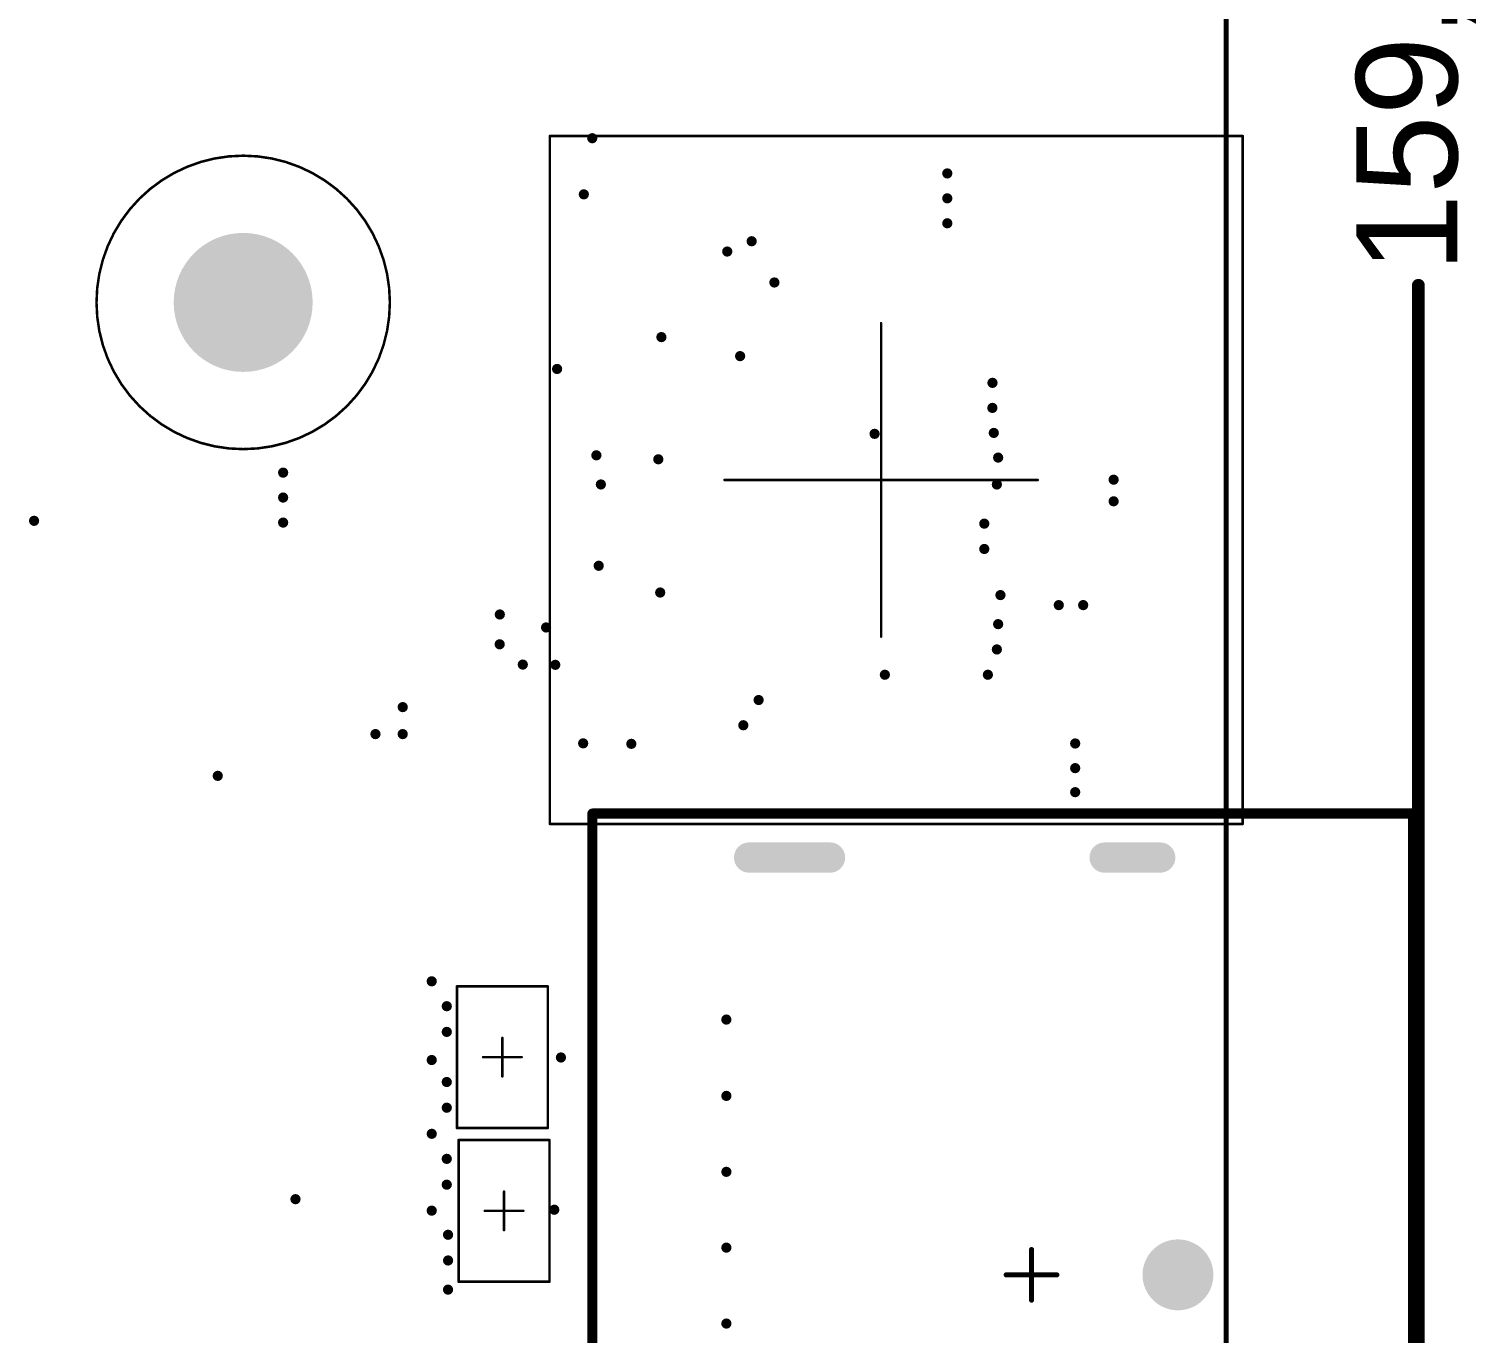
# Model space of a CAD drawing. Header units: inches. Extents: x -0.46 to 4.93, y -0.49 to 6.86.
# Drawn here: x 3.713 to 4.84, y 2.35 to 3.365 of the extents above; entities that cross this region are included whole.
import ezdxf

# ---------------------------------------------------------------- set-up
doc = ezdxf.new("R2010")
doc.units = ezdxf.units.IN
doc.header["$MEASUREMENT"] = 0
for name, color, linetype in [('Board', 6, 'Continuous'), ('Dimensions', 56, 'Continuous'), ('Pad Holes', 156, 'Continuous'), ('Top Courtyard', 56, 'Continuous'), ('Via Holes', 16, 'Continuous')]:
    doc.layers.add(name, color=color, linetype=linetype)
doc.styles.add('Arial', font='', dxfattribs={"height": 0.2})
doc.styles.get('Arial').set_extended_font_data('Arial')

# ---------------------------------------------------------------- blocks, each defined once
blk = doc.blocks.new('FP_47272_0001_MFG_200')
at = {"layer": 'Pad Holes'}
h = blk.add_hatch(color=7, dxfattribs=at)
edge = h.paths.add_edge_path()
edge.add_arc((-0.3248, 0.1569), 0.0118, 180, 360)
edge.add_line((-0.313, 0.1569), (-0.313, 0.2199))
edge.add_arc((-0.3248, 0.2199), 0.0118, 0, 180)
edge.add_line((-0.3366, 0.2199), (-0.3366, 0.1569))
h = blk.add_hatch(color=7, dxfattribs=at)
edge = h.paths.add_edge_path()
edge.add_arc((0.3248, 0.1569), 0.0118, 180, 360)
edge.add_line((0.3366, 0.1569), (0.3366, 0.2199))
edge.add_arc((0.3248, 0.2199), 0.0118, 0, 180)
edge.add_line((0.313, 0.2199), (0.313, 0.1569))
h = blk.add_hatch(color=7, dxfattribs=at)
edge = h.paths.add_edge_path()
edge.add_arc((-0.3248, -0.1002), 0.0118, 180, 360)
edge.add_line((-0.313, -0.1002), (-0.313, -0.0569))
edge.add_arc((-0.3248, -0.0569), 0.0118, 0, 180)
edge.add_line((-0.3366, -0.0569), (-0.3366, -0.1002))
h = blk.add_hatch(color=7, dxfattribs=at)
edge = h.paths.add_edge_path()
edge.add_arc((0.3248, -0.1002), 0.0118, 180, 360)
edge.add_line((0.3366, -0.1002), (0.3366, -0.0569))
edge.add_arc((0.3248, -0.0569), 0.0118, 0, 180)
edge.add_line((0.313, -0.0569), (0.313, -0.1002))
h = blk.add_hatch(color=7, dxfattribs=at)
edge = h.paths.add_edge_path()
edge.add_arc((0, -0.114), 0.0276, 0, 360)
at = {"layer": 'Top Courtyard'}
for points in [[(-0.3591, 0.3419, 0.00787, 0.00787, 0), (0.3591, 0.3419, 0.00787, 0.00787, 0)], [(-0.3591, 0.3419, 0.00787, 0.00787, 0), (-0.3591, -0.297, 0.00787, 0.00787, 0)], [(0.3591, 0.3419, 0.00787, 0.00787, 0), (0.3591, -0.297, 0.00787, 0.00787, 0)], [(0, 0.0197, 0.00394, 0.00394, 0), (0, -0.0197, 0.00394, 0.00394, 0)], [(-0.0197, 0, 0.00394, 0.00394, 0), (0.0197, 0, 0.00394, 0.00394, 0)], [(-0.3591, -0.297, 0.00787, 0.00787, 0), (0.3591, -0.297, 0.00787, 0.00787, 0)]]:
    blk.add_lwpolyline(points, format="xyseb", dxfattribs=at)
for points in [[(-0.361, 0.3419, 0.00394, 0.00394, 1), (-0.3571, 0.3419, 0.00394, 0.00394, 1)], [(-0.361, 0.3419, 0.00394, 0.00394, 1), (-0.3571, 0.3419, 0.00394, 0.00394, 1)], [(0.3571, 0.3419, 0.00394, 0.00394, 1), (0.361, 0.3419, 0.00394, 0.00394, 1)], [(0.3571, 0.3419, 0.00394, 0.00394, 1), (0.361, 0.3419, 0.00394, 0.00394, 1)], [(-0.001, 0.0197, 0.00197, 0.00197, 1), (0.001, 0.0197, 0.00197, 0.00197, 1)], [(-0.0207, 0, 0.00197, 0.00197, 1), (-0.0187, 0, 0.00197, 0.00197, 1)], [(0.0187, 0, 0.00197, 0.00197, 1), (0.0207, 0, 0.00197, 0.00197, 1)], [(-0.001, -0.0197, 0.00197, 0.00197, 1), (0.001, -0.0197, 0.00197, 0.00197, 1)], [(-0.361, -0.297, 0.00394, 0.00394, 1), (-0.3571, -0.297, 0.00394, 0.00394, 1)], [(-0.361, -0.297, 0.00394, 0.00394, 1), (-0.3571, -0.297, 0.00394, 0.00394, 1)], [(0.3571, -0.297, 0.00394, 0.00394, 1), (0.361, -0.297, 0.00394, 0.00394, 1)], [(0.3571, -0.297, 0.00394, 0.00394, 1), (0.361, -0.297, 0.00394, 0.00394, 1)]]:
    blk.add_lwpolyline(points, format="xyseb", close=True, dxfattribs=at)
blk = doc.blocks.new('TPD4E02B04DQAR_202')
at = {"layer": 'Top Courtyard'}
for points in [[(0.0551, 0.0354, 0.00197, 0.00197, 0), (-0.0551, 0.0354, 0.00197, 0.00197, 0)], [(-0.0551, -0.0354, 0.00197, 0.00197, 0), (-0.0551, 0.0354, 0.00197, 0.00197, 0)], [(0.0551, -0.0354, 0.00197, 0.00197, 0), (0.0551, 0.0354, 0.00197, 0.00197, 0)], [(0, -0.015, 0.00197, 0.00197, 0), (0, 0.015, 0.00197, 0.00197, 0)], [(0.015, 0, 0.00197, 0.00197, 0), (-0.015, 0, 0.00197, 0.00197, 0)], [(0.0551, -0.0354, 0.00197, 0.00197, 0), (-0.0551, -0.0354, 0.00197, 0.00197, 0)]]:
    blk.add_lwpolyline(points, format="xyseb", dxfattribs=at)
for points in [[(-0.0556, 0.0354, 0.000984, 0.000984, 1), (-0.0546, 0.0354, 0.000984, 0.000984, 1)], [(-0.0556, 0.0354, 0.000984, 0.000984, 1), (-0.0546, 0.0354, 0.000984, 0.000984, 1)], [(0.0546, 0.0354, 0.000984, 0.000984, 1), (0.0556, 0.0354, 0.000984, 0.000984, 1)], [(0.0546, 0.0354, 0.000984, 0.000984, 1), (0.0556, 0.0354, 0.000984, 0.000984, 1)], [(-0.0005, 0.015, 0.000984, 0.000984, 1), (0.0005, 0.015, 0.000984, 0.000984, 1)], [(-0.0155, 0, 0.000984, 0.000984, 1), (-0.0145, 0, 0.000984, 0.000984, 1)], [(0.0145, 0, 0.000984, 0.000984, 1), (0.0155, 0, 0.000984, 0.000984, 1)], [(-0.0005, -0.015, 0.000984, 0.000984, 1), (0.0005, -0.015, 0.000984, 0.000984, 1)], [(-0.0556, -0.0354, 0.000984, 0.000984, 1), (-0.0546, -0.0354, 0.000984, 0.000984, 1)], [(-0.0556, -0.0354, 0.000984, 0.000984, 1), (-0.0546, -0.0354, 0.000984, 0.000984, 1)], [(0.0546, -0.0354, 0.000984, 0.000984, 1), (0.0556, -0.0354, 0.000984, 0.000984, 1)], [(0.0546, -0.0354, 0.000984, 0.000984, 1), (0.0556, -0.0354, 0.000984, 0.000984, 1)]]:
    blk.add_lwpolyline(points, format="xyseb", close=True, dxfattribs=at)
blk = doc.blocks.new('TPD4E02B04DQAR_203')
at = {"layer": 'Top Courtyard'}
for points in [[(0.0551, 0.0354, 0.00197, 0.00197, 0), (-0.0551, 0.0354, 0.00197, 0.00197, 0)], [(-0.0551, -0.0354, 0.00197, 0.00197, 0), (-0.0551, 0.0354, 0.00197, 0.00197, 0)], [(0.0551, -0.0354, 0.00197, 0.00197, 0), (0.0551, 0.0354, 0.00197, 0.00197, 0)], [(0, -0.015, 0.00197, 0.00197, 0), (0, 0.015, 0.00197, 0.00197, 0)], [(0.015, 0, 0.00197, 0.00197, 0), (-0.015, 0, 0.00197, 0.00197, 0)], [(0.0551, -0.0354, 0.00197, 0.00197, 0), (-0.0551, -0.0354, 0.00197, 0.00197, 0)]]:
    blk.add_lwpolyline(points, format="xyseb", dxfattribs=at)
for points in [[(-0.0556, 0.0354, 0.000984, 0.000984, 1), (-0.0546, 0.0354, 0.000984, 0.000984, 1)], [(-0.0556, 0.0354, 0.000984, 0.000984, 1), (-0.0546, 0.0354, 0.000984, 0.000984, 1)], [(0.0546, 0.0354, 0.000984, 0.000984, 1), (0.0556, 0.0354, 0.000984, 0.000984, 1)], [(0.0546, 0.0354, 0.000984, 0.000984, 1), (0.0556, 0.0354, 0.000984, 0.000984, 1)], [(-0.0005, 0.015, 0.000984, 0.000984, 1), (0.0005, 0.015, 0.000984, 0.000984, 1)], [(-0.0155, 0, 0.000984, 0.000984, 1), (-0.0145, 0, 0.000984, 0.000984, 1)], [(0.0145, 0, 0.000984, 0.000984, 1), (0.0155, 0, 0.000984, 0.000984, 1)], [(-0.0005, -0.015, 0.000984, 0.000984, 1), (0.0005, -0.015, 0.000984, 0.000984, 1)], [(-0.0556, -0.0354, 0.000984, 0.000984, 1), (-0.0546, -0.0354, 0.000984, 0.000984, 1)], [(-0.0556, -0.0354, 0.000984, 0.000984, 1), (-0.0546, -0.0354, 0.000984, 0.000984, 1)], [(0.0546, -0.0354, 0.000984, 0.000984, 1), (0.0556, -0.0354, 0.000984, 0.000984, 1)], [(0.0546, -0.0354, 0.000984, 0.000984, 1), (0.0556, -0.0354, 0.000984, 0.000984, 1)]]:
    blk.add_lwpolyline(points, format="xyseb", close=True, dxfattribs=at)
blk = doc.blocks.new('MOUNTING_HOLE_M2_5_206')
at = {"layer": 'Pad Holes'}
h = blk.add_hatch(color=7, dxfattribs=at)
edge = h.paths.add_edge_path()
edge.add_arc((0, 0), 0.0541, 0, 360)
at = {"layer": 'Top Courtyard'}
for points in [[(0.1142, 0, 0.00197, 0.00197, 1), (-0.1142, 0, 0.00197, 0.00197, 1)], [(-0.1147, 0, 0.000984, 0.000984, 1), (-0.1137, 0, 0.000984, 0.000984, 1)], [(0.1137, 0, 0.000984, 0.000984, 1), (0.1147, 0, 0.000984, 0.000984, 1)]]:
    blk.add_lwpolyline(points, format="xyseb", close=True, dxfattribs=at)
blk = doc.blocks.new('104031_0811_787')
at = {"layer": 'Top Courtyard'}
for points in [[(-0.2677, 0.2579, 0.00197, 0.00197, 0), (-0.2677, -0.2815, 0.00197, 0.00197, 0)], [(-0.2677, 0.2579, 0.00197, 0.00197, 0), (0.2677, 0.2579, 0.00197, 0.00197, 0)], [(0.2677, 0.2579, 0.00197, 0.00197, 0), (0.2677, -0.2815, 0.00197, 0.00197, 0)], [(0, 0.122, 0.00197, 0.00197, 0), (0, 0, 0.00197, 0.00197, 0)], [(-0.122, 0, 0.00197, 0.00197, 0), (0, 0, 0.00197, 0.00197, 0)], [(0, 0, 0.00197, 0.00197, 0), (0.122, 0, 0.00197, 0.00197, 0)], [(0, 0, 0.00197, 0.00197, 0), (0, -0.122, 0.00197, 0.00197, 0)], [(-0.2677, -0.2815, 0.00197, 0.00197, 0), (0.2677, -0.2815, 0.00197, 0.00197, 0)]]:
    blk.add_lwpolyline(points, format="xyseb", dxfattribs=at)
for points in [[(-0.2682, 0.2579, 0.000984, 0.000984, 1), (-0.2672, 0.2579, 0.000984, 0.000984, 1)], [(-0.2682, 0.2579, 0.000984, 0.000984, 1), (-0.2672, 0.2579, 0.000984, 0.000984, 1)], [(0.2672, 0.2579, 0.000984, 0.000984, 1), (0.2682, 0.2579, 0.000984, 0.000984, 1)], [(0.2672, 0.2579, 0.000984, 0.000984, 1), (0.2682, 0.2579, 0.000984, 0.000984, 1)], [(-0.0005, 0.122, 0.000984, 0.000984, 1), (0.0005, 0.122, 0.000984, 0.000984, 1)], [(-0.1225, 0, 0.000984, 0.000984, 1), (-0.1216, 0, 0.000984, 0.000984, 1)], [(-0.0005, 0, 0.000984, 0.000984, 1), (0.0005, 0, 0.000984, 0.000984, 1)], [(-0.0005, 0, 0.000984, 0.000984, 1), (0.0005, 0, 0.000984, 0.000984, 1)], [(-0.0005, 0, 0.000984, 0.000984, 1), (0.0005, 0, 0.000984, 0.000984, 1)], [(-0.0005, 0, 0.000984, 0.000984, 1), (0.0005, 0, 0.000984, 0.000984, 1)], [(0.1216, 0, 0.000984, 0.000984, 1), (0.1225, 0, 0.000984, 0.000984, 1)], [(-0.0005, -0.122, 0.000984, 0.000984, 1), (0.0005, -0.122, 0.000984, 0.000984, 1)], [(-0.2682, -0.2815, 0.000984, 0.000984, 1), (-0.2672, -0.2815, 0.000984, 0.000984, 1)], [(-0.2682, -0.2815, 0.000984, 0.000984, 1), (-0.2672, -0.2815, 0.000984, 0.000984, 1)], [(0.2672, -0.2815, 0.000984, 0.000984, 1), (0.2682, -0.2815, 0.000984, 0.000984, 1)], [(0.2672, -0.2815, 0.000984, 0.000984, 1), (0.2682, -0.2815, 0.000984, 0.000984, 1)]]:
    blk.add_lwpolyline(points, format="xyseb", close=True, dxfattribs=at)

msp = doc.modelspace()

# ---------------------------------------------------------------- hatches: boundary and pattern name
at = {"layer": 'Via Holes'}
h = msp.add_hatch(color=7, dxfattribs=at)
edge = h.paths.add_edge_path()
edge.add_arc((4.1521, 3.2798), 0.004, 0, 360)
h = msp.add_hatch(color=7, dxfattribs=at)
edge = h.paths.add_edge_path()
edge.add_arc((4.4285, 3.2524), 0.004, 0, 360)
h = msp.add_hatch(color=7, dxfattribs=at)
edge = h.paths.add_edge_path()
edge.add_arc((4.1455, 3.2361), 0.004, 0, 360)
h = msp.add_hatch(color=7, dxfattribs=at)
edge = h.paths.add_edge_path()
edge.add_arc((4.4285, 3.233), 0.004, 0, 360)
h = msp.add_hatch(color=7, dxfattribs=at)
edge = h.paths.add_edge_path()
edge.add_arc((4.4285, 3.2136), 0.004, 0, 360)
h = msp.add_hatch(color=7, dxfattribs=at)
edge = h.paths.add_edge_path()
edge.add_arc((4.2762, 3.1996), 0.004, 0, 360)
h = msp.add_hatch(color=7, dxfattribs=at)
edge = h.paths.add_edge_path()
edge.add_arc((4.2572, 3.1916), 0.004, 0, 360)
h = msp.add_hatch(color=7, dxfattribs=at)
edge = h.paths.add_edge_path()
edge.add_arc((4.2939, 3.1675), 0.004, 0, 360)
h = msp.add_hatch(color=7, dxfattribs=at)
edge = h.paths.add_edge_path()
edge.add_arc((4.2059, 3.125), 0.004, 0, 360)
h = msp.add_hatch(color=7, dxfattribs=at)
edge = h.paths.add_edge_path()
edge.add_arc((4.2672, 3.1102), 0.004, 0, 360)
h = msp.add_hatch(color=7, dxfattribs=at)
edge = h.paths.add_edge_path()
edge.add_arc((4.1247, 3.1002), 0.004, 0, 360)
h = msp.add_hatch(color=7, dxfattribs=at)
edge = h.paths.add_edge_path()
edge.add_arc((4.4637, 3.0894), 0.004, 0, 360)
h = msp.add_hatch(color=7, dxfattribs=at)
edge = h.paths.add_edge_path()
edge.add_arc((4.4636, 3.0699), 0.004, 0, 360)
h = msp.add_hatch(color=7, dxfattribs=at)
edge = h.paths.add_edge_path()
edge.add_arc((4.3719, 3.0497), 0.004, 0, 360)
h = msp.add_hatch(color=7, dxfattribs=at)
edge = h.paths.add_edge_path()
edge.add_arc((4.4647, 3.0504), 0.004, 0, 360)
h = msp.add_hatch(color=7, dxfattribs=at)
edge = h.paths.add_edge_path()
edge.add_arc((4.1553, 3.033), 0.004, 0, 360)
h = msp.add_hatch(color=7, dxfattribs=at)
edge = h.paths.add_edge_path()
edge.add_arc((4.2035, 3.0299), 0.004, 0, 360)
h = msp.add_hatch(color=7, dxfattribs=at)
edge = h.paths.add_edge_path()
edge.add_arc((4.4681, 3.0312), 0.004, 0, 360)
h = msp.add_hatch(color=7, dxfattribs=at)
edge = h.paths.add_edge_path()
edge.add_arc((3.9114, 3.0195), 0.004, 0, 360)
h = msp.add_hatch(color=7, dxfattribs=at)
edge = h.paths.add_edge_path()
edge.add_arc((4.1588, 3.0103), 0.004, 0, 360)
h = msp.add_hatch(color=7, dxfattribs=at)
edge = h.paths.add_edge_path()
edge.add_arc((4.4671, 3.0103), 0.004, 0, 360)
h = msp.add_hatch(color=7, dxfattribs=at)
edge = h.paths.add_edge_path()
edge.add_arc((4.558, 3.014), 0.004, 0, 360)
h = msp.add_hatch(color=7, dxfattribs=at)
edge = h.paths.add_edge_path()
edge.add_arc((3.9114, 3.0001), 0.004, 0, 360)
h = msp.add_hatch(color=7, dxfattribs=at)
edge = h.paths.add_edge_path()
edge.add_arc((4.558, 2.9972), 0.004, 0, 360)
h = msp.add_hatch(color=7, dxfattribs=at)
edge = h.paths.add_edge_path()
edge.add_arc((3.7175, 2.982), 0.004, 0, 360)
h = msp.add_hatch(color=7, dxfattribs=at)
edge = h.paths.add_edge_path()
edge.add_arc((3.9114, 2.9806), 0.004, 0, 360)
h = msp.add_hatch(color=7, dxfattribs=at)
edge = h.paths.add_edge_path()
edge.add_arc((4.4573, 2.9798), 0.004, 0, 360)
h = msp.add_hatch(color=7, dxfattribs=at)
edge = h.paths.add_edge_path()
edge.add_arc((4.4573, 2.9601), 0.004, 0, 360)
h = msp.add_hatch(color=7, dxfattribs=at)
edge = h.paths.add_edge_path()
edge.add_arc((4.1571, 2.947), 0.004, 0, 360)
h = msp.add_hatch(color=7, dxfattribs=at)
edge = h.paths.add_edge_path()
edge.add_arc((4.205, 2.9262), 0.004, 0, 360)
h = msp.add_hatch(color=7, dxfattribs=at)
edge = h.paths.add_edge_path()
edge.add_arc((4.4699, 2.9242), 0.004, 0, 360)
h = msp.add_hatch(color=7, dxfattribs=at)
edge = h.paths.add_edge_path()
edge.add_arc((4.5153, 2.9164), 0.004, 0, 360)
h = msp.add_hatch(color=7, dxfattribs=at)
edge = h.paths.add_edge_path()
edge.add_arc((4.5343, 2.9164), 0.004, 0, 360)
h = msp.add_hatch(color=7, dxfattribs=at)
edge = h.paths.add_edge_path()
edge.add_arc((4.0801, 2.9091), 0.004, 0, 360)
h = msp.add_hatch(color=7, dxfattribs=at)
edge = h.paths.add_edge_path()
edge.add_arc((4.1161, 2.899), 0.004, 0, 360)
h = msp.add_hatch(color=7, dxfattribs=at)
edge = h.paths.add_edge_path()
edge.add_arc((4.4681, 2.9016), 0.004, 0, 360)
h = msp.add_hatch(color=7, dxfattribs=at)
edge = h.paths.add_edge_path()
edge.add_arc((4.08, 2.8859), 0.004, 0, 360)
h = msp.add_hatch(color=7, dxfattribs=at)
edge = h.paths.add_edge_path()
edge.add_arc((4.4671, 2.8819), 0.004, 0, 360)
h = msp.add_hatch(color=7, dxfattribs=at)
edge = h.paths.add_edge_path()
edge.add_arc((4.098, 2.8701), 0.004, 0, 360)
h = msp.add_hatch(color=7, dxfattribs=at)
edge = h.paths.add_edge_path()
edge.add_arc((4.1233, 2.8699), 0.004, 0, 360)
h = msp.add_hatch(color=7, dxfattribs=at)
edge = h.paths.add_edge_path()
edge.add_arc((4.3799, 2.8622), 0.004, 0, 360)
h = msp.add_hatch(color=7, dxfattribs=at)
edge = h.paths.add_edge_path()
edge.add_arc((4.4601, 2.8622), 0.004, 0, 360)
h = msp.add_hatch(color=7, dxfattribs=at)
edge = h.paths.add_edge_path()
edge.add_arc((4.0045, 2.837), 0.004, 0, 360)
h = msp.add_hatch(color=7, dxfattribs=at)
edge = h.paths.add_edge_path()
edge.add_arc((4.2816, 2.8425), 0.004, 0, 360)
h = msp.add_hatch(color=7, dxfattribs=at)
edge = h.paths.add_edge_path()
edge.add_arc((3.9833, 2.816), 0.004, 0, 360)
h = msp.add_hatch(color=7, dxfattribs=at)
edge = h.paths.add_edge_path()
edge.add_arc((4.0045, 2.816), 0.004, 0, 360)
h = msp.add_hatch(color=7, dxfattribs=at)
edge = h.paths.add_edge_path()
edge.add_arc((4.2697, 2.8229), 0.004, 0, 360)
h = msp.add_hatch(color=7, dxfattribs=at)
edge = h.paths.add_edge_path()
edge.add_arc((4.145, 2.8088), 0.004, 0, 360)
h = msp.add_hatch(color=7, dxfattribs=at)
edge = h.paths.add_edge_path()
edge.add_arc((4.1825, 2.8084), 0.004, 0, 360)
h = msp.add_hatch(color=7, dxfattribs=at)
edge = h.paths.add_edge_path()
edge.add_arc((4.5281, 2.8087), 0.004, 0, 360)
h = msp.add_hatch(color=7, dxfattribs=at)
edge = h.paths.add_edge_path()
edge.add_arc((3.8605, 2.7835), 0.004, 0, 360)
h = msp.add_hatch(color=7, dxfattribs=at)
edge = h.paths.add_edge_path()
edge.add_arc((4.5281, 2.7895), 0.004, 0, 360)
h = msp.add_hatch(color=7, dxfattribs=at)
edge = h.paths.add_edge_path()
edge.add_arc((4.5281, 2.7708), 0.004, 0, 360)
h = msp.add_hatch(color=7, dxfattribs=at)
edge = h.paths.add_edge_path()
edge.add_arc((4.0271, 2.6236), 0.004, 0, 360)
h = msp.add_hatch(color=7, dxfattribs=at)
edge = h.paths.add_edge_path()
edge.add_arc((4.0388, 2.6042), 0.004, 0, 360)
h = msp.add_hatch(color=7, dxfattribs=at)
edge = h.paths.add_edge_path()
edge.add_arc((4.2565, 2.5938), 0.004, 0, 360)
h = msp.add_hatch(color=7, dxfattribs=at)
edge = h.paths.add_edge_path()
edge.add_arc((4.0388, 2.5842), 0.004, 0, 360)
h = msp.add_hatch(color=7, dxfattribs=at)
edge = h.paths.add_edge_path()
edge.add_arc((4.0271, 2.5623), 0.004, 0, 360)
h = msp.add_hatch(color=7, dxfattribs=at)
edge = h.paths.add_edge_path()
edge.add_arc((4.1277, 2.5643), 0.004, 0, 360)
h = msp.add_hatch(color=7, dxfattribs=at)
edge = h.paths.add_edge_path()
edge.add_arc((4.0388, 2.5452), 0.004, 0, 360)
h = msp.add_hatch(color=7, dxfattribs=at)
edge = h.paths.add_edge_path()
edge.add_arc((4.2565, 2.5344), 0.004, 0, 360)
h = msp.add_hatch(color=7, dxfattribs=at)
edge = h.paths.add_edge_path()
edge.add_arc((4.0388, 2.5252), 0.004, 0, 360)
h = msp.add_hatch(color=7, dxfattribs=at)
edge = h.paths.add_edge_path()
edge.add_arc((4.0271, 2.5049), 0.004, 0, 360)
h = msp.add_hatch(color=7, dxfattribs=at)
edge = h.paths.add_edge_path()
edge.add_arc((4.0388, 2.4854), 0.004, 0, 360)
h = msp.add_hatch(color=7, dxfattribs=at)
edge = h.paths.add_edge_path()
edge.add_arc((4.2565, 2.4753), 0.004, 0, 360)
h = msp.add_hatch(color=7, dxfattribs=at)
edge = h.paths.add_edge_path()
edge.add_arc((4.0388, 2.4653), 0.004, 0, 360)
h = msp.add_hatch(color=7, dxfattribs=at)
edge = h.paths.add_edge_path()
edge.add_arc((3.921, 2.454), 0.004, 0, 360)
h = msp.add_hatch(color=7, dxfattribs=at)
edge = h.paths.add_edge_path()
edge.add_arc((4.0271, 2.4451), 0.004, 0, 360)
h = msp.add_hatch(color=7, dxfattribs=at)
edge = h.paths.add_edge_path()
edge.add_arc((4.1225, 2.4458), 0.004, 0, 360)
h = msp.add_hatch(color=7, dxfattribs=at)
edge = h.paths.add_edge_path()
edge.add_arc((4.0398, 2.4263), 0.004, 0, 360)
h = msp.add_hatch(color=7, dxfattribs=at)
edge = h.paths.add_edge_path()
edge.add_arc((4.2565, 2.4163), 0.004, 0, 360)
h = msp.add_hatch(color=7, dxfattribs=at)
edge = h.paths.add_edge_path()
edge.add_arc((4.0398, 2.4063), 0.004, 0, 360)
h = msp.add_hatch(color=7, dxfattribs=at)
edge = h.paths.add_edge_path()
edge.add_arc((4.0398, 2.3836), 0.004, 0, 360)
h = msp.add_hatch(color=7, dxfattribs=at)
edge = h.paths.add_edge_path()
edge.add_arc((4.2565, 2.3572), 0.004, 0, 360)

# ---------------------------------------------------------------- linework, layer by layer
at = {"layer": 'Board'}
msp.add_lwpolyline([(4.6457, 0, 0.00394, 0.00394, 0), (4.6457, 6.5748, 0.00394, 0.00394, 0)], format="xyseb", dxfattribs=at)
at = {"layer": 'Dimensions'}
msp.add_lwpolyline([(4.7953, 0.1575, 0.01, 0.01, 0), (4.7953, 3.1653, 0.01, 0.01, 0)], format="xyseb", dxfattribs=at)
msp.add_lwpolyline([(4.7928, 3.1653, 0.005, 0.005, 1), (4.7978, 3.1653, 0.005, 0.005, 1)], format="xyseb", close=True, dxfattribs=at)

# ---------------------------------------------------------------- block references
for name, p, rotation in [('104031_0811_787', (4.377, 3.0138), 90), ('MOUNTING_HOLE_M2_5_206', (3.8803, 3.152), 90), ('FP_47272_0001_MFG_200', (4.4941, 2.3951), 90), ('TPD4E02B04DQAR_203', (4.0821, 2.5645), 270), ('TPD4E02B04DQAR_202', (4.0834, 2.4449), 270)]:
    msp.add_blockref(name, p, dxfattribs=dict(rotation=rotation))

# ---------------------------------------------------------------- texts
at = {"layer": 'Dimensions', "style": 'Arial'}
msp.add_text('159,00', height=0.07874, rotation=90, dxfattribs=at).set_placement((4.8256, 3.1753))

doc.saveas('drawing.dxf')
